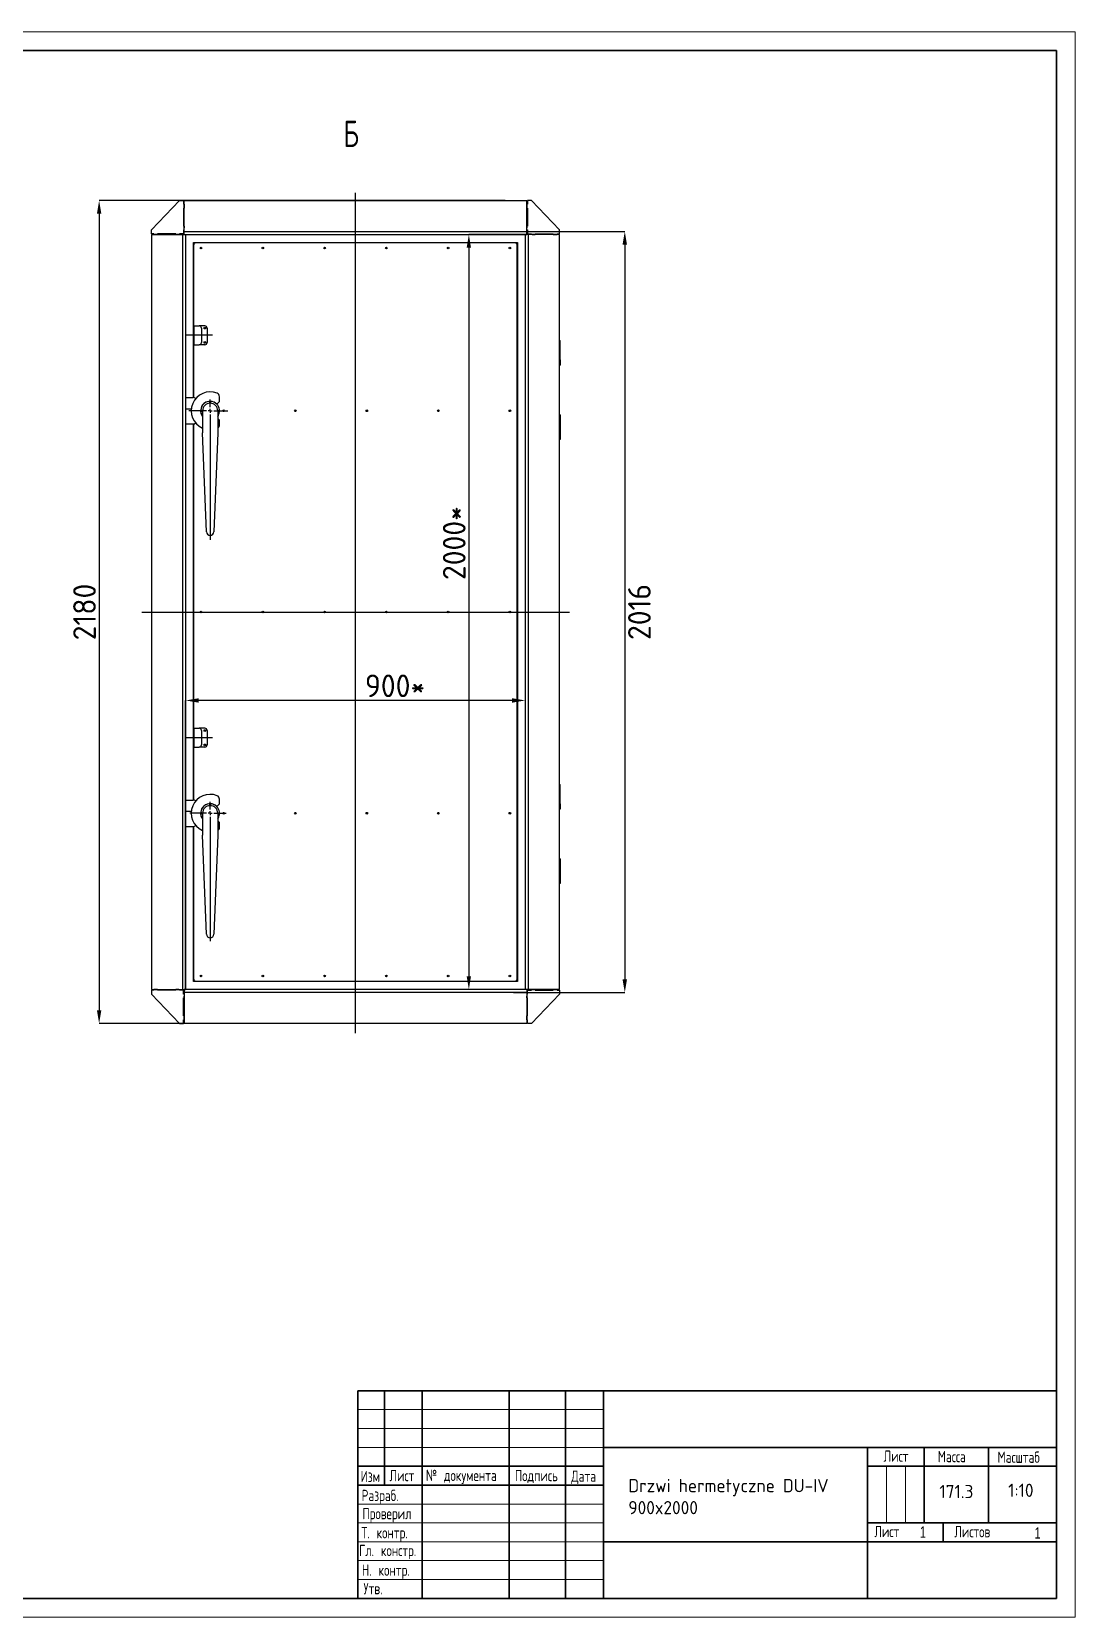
# Model space of a CAD drawing. Header units: millimetres. Extents: x 0 to 594, y 0 to 420.
# Drawn here: x 317.6 to 594, y 0 to 420 of the extents above; entities that cross this region are included whole.
import ezdxf

# ---------------------------------------------------------------- set-up
doc = ezdxf.new("R2010")
doc.units = ezdxf.units.MM
doc.header["$PDSIZE"] = -1
doc.layers.add('FORMAT', color=7, linetype='Continuous')
doc.layers.add('HIDDEN', color=30, linetype='Continuous')
doc.styles.add('GOST-2.304_Type-B', font='')
doc.styles.add('SLDTEXTSTYLE0', font='TXT', dxfattribs={"width": 0.7, "bigfont": 'bigfont'})
doc.styles.add('SLDTEXTSTYLE1', font='TXT', dxfattribs={"width": 0.7})
doc.styles.get('GOST-2.304_Type-B').set_extended_font_data('GOST Common')
doc.dimstyles.new('SLDDIMSTYLE0', dxfattribs={"dimtxt": 3.5, "dimasz": 3.5, "dimexe": 0, "dimexo": 0.0625, "dimgap": 0.875, "dimtad": 2, "dimdec": 1, "dimlfac": 10, "dimrnd": 1e-09, "dimzin": 12, "dimdsep": 46, "dimtxsty": 'SLDTEXTSTYLE1', "dimsah": 1, "dimcen": 0.09, "dimadec": 0, "dimazin": 3, "dimtfac": 1, "dimtdec": 1, "dimtofl": 0, "dimtmove": 0, "dimatfit": 3, "dimfxl": 1, "dimfrac": 2, "dimtolj": 1, "dimtzin": 12, "dimarcsym": 0})

# ---------------------------------------------------------------- blocks, each defined once
blk = doc.blocks.new('_D_11')
at = {"layer": 'Defpoints', "color": 0, "transparency": 16777216}
for p in [(448.73, 366.29), (433.36, 166.29), (448.73, 166.29)]:
    blk.add_point(p, dxfattribs=at)
at = {"layer": 'FORMAT', "color": 0, "lineweight": -2, "transparency": 16777216}
for p, q in [((448.67, 366.29), (433.36, 366.29)), ((433.36, 362.79), (433.36, 169.79)), ((448.67, 166.29), (433.36, 166.29))]:
    blk.add_line(p, q, dxfattribs=at)
at = {"layer": 'FORMAT', "color": 0, "transparency": 16777216}
for points in [[(432.78, 362.79), (433.94, 362.79), (433.36, 366.29)], [(432.78, 169.79), (433.94, 169.79), (433.36, 166.29)]]:
    blk.add_solid(points, dxfattribs=at)
at = {"layer": 'FORMAT', "color": 0, "transparency": 16777216, "insert": (426.49, 284.53), "char_height": 6, "attachment_point": 2, "rotation": 90, "style": 'GOST-2.304_Type-B'}
blk.add_mtext('\\A1;2000*', dxfattribs=at)
blk = doc.blocks.new('_D_12')
at = {"layer": 'Defpoints', "color": 0, "transparency": 16777216}
for p in [(358.33, 242.86), (358.33, 166.29), (448.33, 166.29)]:
    blk.add_point(p, dxfattribs=at)
at = {"layer": 'FORMAT', "color": 0, "lineweight": -2, "transparency": 16777216}
for p, q in [((358.33, 166.35), (358.33, 242.86)), ((444.83, 242.86), (361.83, 242.86)), ((448.33, 166.35), (448.33, 242.86))]:
    blk.add_line(p, q, dxfattribs=at)
at = {"layer": 'FORMAT', "color": 0, "transparency": 16777216}
for points in [[(361.83, 243.44), (361.83, 242.27), (358.33, 242.86)], [(444.83, 243.44), (444.83, 242.27), (448.33, 242.86)]]:
    blk.add_solid(points, dxfattribs=at)
at = {"layer": 'FORMAT', "color": 0, "transparency": 16777216, "insert": (413.81, 249.73), "char_height": 6, "attachment_point": 2, "style": 'GOST-2.304_Type-B'}
blk.add_mtext('\\A1;900*', dxfattribs=at)
blk = doc.blocks.new('SW_CENTERMARKSYMBOL_2')
at = {"layer": 'FORMAT', "color": 0}
for p, q in [((-1, 0), (-5.65, 0)), ((0, 0), (-0.5, 0)), ((0, 1), (0, 3)), ((0, 0), (0, 0.5)), ((0, 0), (0, -0.5)), ((0, 0), (0.5, 0)), ((1, 0), (4.67, 0)), ((0, -1), (0, -34.15))]:
    blk.add_line(p, q, dxfattribs=at)
blk = doc.blocks.new('SW_CENTERMARKSYMBOL_3')
at = {"layer": 'FORMAT', "color": 0}
for p, q in [((-1, 0), (-5.38, 0)), ((0, 0), (-0.5, 0)), ((0, 1), (0, 3)), ((0, 0), (0, 0.5)), ((0, 0), (0, -0.5)), ((0, 0), (0.5, 0)), ((1, 0), (4.21, 0)), ((0, -1), (0, -33.89))]:
    blk.add_line(p, q, dxfattribs=at)
blk = doc.blocks.new('*D54')
at = {"layer": 'Defpoints', "color": 0, "transparency": 16777216}
for p in [(443.03, 375.29), (335.43, 157.29), (443.03, 157.29)]:
    blk.add_point(p, dxfattribs=at)
at = {"layer": 'FORMAT', "color": 0, "lineweight": -2, "transparency": 16777216}
for p, q in [((442.96, 375.29), (335.43, 375.29)), ((335.43, 371.79), (335.43, 160.79)), ((442.96, 157.29), (335.43, 157.29))]:
    blk.add_line(p, q, dxfattribs=at)
at = {"layer": 'FORMAT', "color": 0, "transparency": 16777216}
for points in [[(334.85, 371.79), (336.02, 371.79), (335.43, 375.29)], [(334.85, 160.79), (336.02, 160.79), (335.43, 157.29)]]:
    blk.add_solid(points, dxfattribs=at)
at = {"layer": 'FORMAT', "color": 0, "transparency": 16777216, "insert": (331.56, 266.29), "char_height": 6, "attachment_point": 5, "rotation": 90, "style": 'GOST-2.304_Type-B'}
blk.add_mtext('\\A1;2180', dxfattribs=at)
blk = doc.blocks.new('*D55')
at = {"layer": 'Defpoints', "color": 0, "transparency": 16777216}
for p in [(445.17, 367.09), (445.17, 165.49), (474.67, 165.49)]:
    blk.add_point(p, dxfattribs=at)
at = {"layer": 'FORMAT', "color": 0, "lineweight": -2, "transparency": 16777216}
for p, q in [((445.23, 367.09), (474.67, 367.09)), ((474.67, 363.59), (474.67, 168.99)), ((445.23, 165.49), (474.67, 165.49))]:
    blk.add_line(p, q, dxfattribs=at)
at = {"layer": 'FORMAT', "color": 0, "transparency": 16777216}
for points in [[(474.08, 363.59), (475.25, 363.59), (474.67, 367.09)], [(474.08, 168.99), (475.25, 168.99), (474.67, 165.49)]]:
    blk.add_solid(points, dxfattribs=at)
at = {"layer": 'FORMAT', "color": 0, "transparency": 16777216, "insert": (478.54, 266.29), "char_height": 6, "attachment_point": 5, "rotation": 90, "style": 'GOST-2.304_Type-B'}
blk.add_mtext('\\A1;2016', dxfattribs=at)

msp = doc.modelspace()

# ---------------------------------------------------------------- linework, layer by layer
at = {"color": 7, "linetype": 'Continuous', "lineweight": 35}
for p, q in [((20, 415), (589, 415)), ((589, 415), (589, 5)), ((404, 5), (404, 60)), ((404, 60), (589, 60)), ((411, 60), (411, 35)), ((421, 60), (421, 5)), ((444, 60), (444, 5)), ((459, 60), (459, 5)), ((469, 60), (469, 5)), ((469, 45), (589, 45)), ((539, 5), (539, 45)), ((554, 45), (554, 25)), ((571, 45), (571, 25)), ((404, 40), (469, 40)), ((539, 40), (589, 40)), ((404, 35), (469, 35)), ((539, 25), (589, 25)), ((559, 25), (559, 20)), ((469, 20), (589, 20)), ((20, 5), (589, 5))]:
    msp.add_line(p, q, dxfattribs=at)
at = {"color": 7, "linetype": 'Continuous', "lineweight": 18}
for p, q in [((404, 55), (469, 55)), ((404, 50), (469, 50)), ((404, 45), (469, 45)), ((544, 40), (544, 25)), ((549, 40), (549, 25)), ((404, 30), (469, 30)), ((404, 25), (469, 25)), ((404, 20), (469, 20)), ((404, 15), (469, 15)), ((404, 10), (469, 10))]:
    msp.add_line(p, q, dxfattribs=at)
at = {"layer": 'FORMAT'}
for p, q in [((349.335, 367.488), (356.735, 375.288)), ((356.735, 375.288), (357.735, 375.288)), ((357.735, 375.288), (357.735, 374.288)), ((357.735, 374.288), (357.935, 374.288)), ((357.935, 375.288), (448.735, 375.288)), ((357.935, 374.958), (357.935, 375.288)), ((357.935, 368.088), (357.935, 374.958)), ((357.935, 374.288), (357.935, 373.288)), ((403.335, 154.704), (403.335, 377.301)), ((448.735, 374.958), (448.735, 375.288)), ((448.735, 368.088), (448.735, 374.958)), ((448.735, 374.288), (448.735, 373.288)), ((448.935, 374.288), (448.735, 374.288)), ((448.935, 375.288), (448.935, 374.288)), ((449.935, 375.288), (448.935, 375.288)), ((457.335, 367.488), (449.935, 375.288)), ((357.935, 373.288), (357.735, 373.288)), ((357.735, 373.288), (357.735, 368.488)), ((448.735, 373.288), (448.935, 373.288)), ((448.935, 373.288), (448.935, 368.488)), ((349.335, 366.488), (349.335, 367.488)), ((349.935, 366.488), (349.335, 366.488)), ((349.335, 366.288), (349.335, 166.288)), ((349.335, 366.288), (349.665, 366.288)), ((349.665, 366.288), (356.535, 366.288)), ((349.935, 366.288), (349.935, 366.488)), ((350.935, 366.288), (349.935, 366.288)), ((355.735, 366.488), (350.935, 366.488)), ((350.935, 366.488), (350.935, 366.288)), ((355.735, 366.288), (355.735, 366.488)), ((356.535, 366.288), (355.735, 366.288)), ((356.535, 366.288), (357.535, 366.288)), ((356.735, 366.488), (356.735, 366.288)), ((357.735, 366.488), (356.735, 366.488)), ((357.535, 366.288), (357.535, 166.288)), ((357.535, 366.288), (357.865, 366.288)), ((357.735, 368.488), (357.935, 368.488)), ((357.935, 367.488), (357.735, 367.488)), ((357.735, 367.488), (357.735, 366.488)), ((357.865, 366.288), (358.335, 366.288)), ((357.935, 368.488), (357.935, 368.088)), ((357.935, 367.088), (357.935, 368.088)), ((357.935, 366.758), (357.935, 367.088)), ((357.935, 367.088), (448.735, 367.088)), ((357.935, 366.288), (357.935, 366.758)), ((357.935, 366.288), (448.735, 366.288)), ((358.335, 366.288), (358.335, 166.288)), ((448.805, 366.288), (448.335, 366.288)), ((448.335, 166.288), (448.335, 366.288)), ((448.735, 368.488), (448.735, 368.088)), ((448.935, 368.488), (448.735, 368.488)), ((448.735, 367.088), (448.735, 368.088)), ((448.735, 367.488), (448.935, 367.488)), ((448.735, 366.758), (448.735, 367.088)), ((448.735, 366.288), (448.735, 366.758)), ((449.135, 366.288), (448.805, 366.288)), ((448.935, 367.488), (448.935, 366.488)), ((448.935, 366.488), (449.935, 366.488)), ((449.135, 166.288), (449.135, 366.288)), ((450.135, 366.288), (449.135, 366.288)), ((449.935, 366.488), (449.935, 366.288)), ((450.135, 366.288), (450.935, 366.288)), ((457.005, 366.288), (450.135, 366.288)), ((450.935, 366.488), (455.735, 366.488)), ((450.935, 366.288), (450.935, 366.488)), ((455.735, 366.488), (455.735, 366.288)), ((455.735, 366.288), (456.735, 366.288)), ((456.735, 366.488), (457.335, 366.488)), ((456.735, 366.288), (456.735, 366.488)), ((457.335, 366.288), (457.005, 366.288)), ((457.335, 366.488), (457.335, 367.488)), ((457.335, 166.288), (457.335, 366.288)), ((360.435, 323.083), (360.435, 364.188)), ((360.435, 364.188), (446.235, 364.188)), ((360.535, 363.888), (360.435, 363.888)), ((360.535, 363.888), (360.535, 363.588)), ((360.535, 363.888), (360.735, 363.888)), ((360.535, 342.088), (360.535, 363.588)), ((360.735, 364.088), (360.735, 364.188)), ((361.035, 364.088), (360.735, 364.088)), ((360.735, 364.088), (360.735, 363.888)), ((445.635, 364.088), (361.035, 364.088)), ((445.935, 364.088), (445.635, 364.088)), ((445.935, 364.188), (445.935, 364.088)), ((445.935, 363.888), (445.935, 364.088)), ((445.935, 363.888), (446.135, 363.888)), ((446.135, 363.888), (446.235, 363.888)), ((446.135, 363.588), (446.135, 363.888)), ((446.135, 168.988), (446.135, 363.588)), ((446.235, 364.188), (446.235, 168.388)), ((360.535, 342.088), (360.535, 337.088)), ((360.535, 342.088), (361.135, 342.088)), ((361.135, 342.088), (361.935, 342.088)), ((363.435, 342.088), (361.935, 342.088)), ((362.535, 341.488), (362.535, 337.688)), ((364.035, 341.488), (364.035, 337.688)), ((365.435, 339.588), (358.535, 339.588)), ((360.535, 337.088), (361.135, 337.088)), ((360.535, 323.068), (360.535, 337.088)), ((361.135, 337.088), (361.935, 337.088)), ((363.435, 337.088), (361.935, 337.088)), ((457.335, 338.188), (457.585, 338.188)), ((457.585, 333.188), (457.585, 338.188)), ((457.335, 333.188), (457.585, 333.188)), ((457.335, 333.113), (457.535, 333.113)), ((457.535, 333.113), (457.535, 331.713)), ((457.585, 333.188), (457.585, 333.138)), ((457.585, 331.688), (457.585, 333.138)), ((457.535, 331.713), (457.335, 331.713)), ((457.335, 331.688), (457.585, 331.688)), ((358.335, 323.088), (360.335, 323.088)), ((358.335, 320.088), (359.871, 320.088)), ((362.835, 319.588), (362.835, 317.751)), ((366.62, 321.374), (367.309, 322.063)), ((366.835, 319.588), (366.835, 317.751)), ((358.335, 316.088), (360.335, 316.088)), ((360.435, 216.483), (360.435, 316.093)), ((360.535, 235.488), (360.535, 316.108)), ((362.835, 317.751), (362.835, 317.185)), ((362.835, 317.185), (362.835, 314.888)), ((366.835, 317.751), (366.835, 317.185)), ((367.309, 317.113), (366.835, 317.588)), ((366.835, 317.185), (366.835, 314.888)), ((457.585, 318.488), (457.335, 318.488)), ((457.335, 318.463), (457.535, 318.463)), ((457.535, 317.063), (457.335, 317.063)), ((457.585, 316.988), (457.335, 316.988)), ((457.535, 318.463), (457.535, 317.063)), ((457.585, 318.488), (457.585, 317.038)), ((457.585, 317.038), (457.585, 316.988)), ((457.585, 316.988), (457.585, 311.988)), ((362.835, 314.888), (362.835, 313.757)), ((363.835, 287.55), (362.835, 313.757)), ((366.835, 313.757), (365.834, 287.55)), ((366.835, 314.888), (366.835, 313.757)), ((457.585, 311.988), (457.335, 311.988)), ((346.774, 266.288), (459.982, 266.288)), ((360.535, 235.488), (360.535, 230.488)), ((360.535, 235.488), (361.135, 235.488)), ((361.135, 235.488), (361.935, 235.488)), ((363.435, 235.488), (361.935, 235.488)), ((365.435, 232.988), (358.535, 232.988)), ((362.535, 234.888), (362.535, 231.088)), ((364.035, 234.888), (364.035, 231.088)), ((360.535, 230.488), (361.135, 230.488)), ((360.535, 216.468), (360.535, 230.488)), ((361.135, 230.488), (361.935, 230.488)), ((363.435, 230.488), (361.935, 230.488)), ((457.335, 220.588), (457.585, 220.588)), ((457.585, 215.588), (457.585, 220.588)), ((358.335, 216.488), (360.335, 216.488)), ((366.62, 214.774), (367.309, 215.463)), ((457.335, 215.588), (457.585, 215.588)), ((457.335, 215.513), (457.535, 215.513)), ((457.535, 215.513), (457.535, 214.113)), ((457.585, 215.588), (457.585, 215.538)), ((457.585, 214.088), (457.585, 215.538)), ((358.335, 213.488), (359.871, 213.488)), ((362.835, 212.988), (362.835, 211.151)), ((362.835, 211.151), (362.835, 210.585)), ((362.835, 210.585), (362.835, 208.288)), ((366.835, 212.988), (366.835, 211.151)), ((366.835, 211.151), (366.835, 210.585)), ((367.309, 210.513), (366.835, 210.988)), ((366.835, 210.585), (366.835, 208.288)), ((457.535, 214.113), (457.335, 214.113)), ((457.335, 214.088), (457.585, 214.088)), ((358.335, 209.488), (360.335, 209.488)), ((360.435, 168.388), (360.435, 209.493)), ((360.535, 168.988), (360.535, 209.508)), ((362.835, 208.288), (362.835, 207.157)), ((363.835, 180.95), (362.835, 207.157)), ((366.835, 207.157), (365.834, 180.95)), ((366.835, 208.288), (366.835, 207.157)), ((457.585, 200.888), (457.335, 200.888)), ((457.335, 200.863), (457.535, 200.863)), ((457.535, 199.463), (457.335, 199.463)), ((457.585, 199.388), (457.335, 199.388)), ((457.535, 200.863), (457.535, 199.463)), ((457.585, 200.888), (457.585, 199.438)), ((457.585, 199.438), (457.585, 199.388)), ((457.585, 199.388), (457.585, 194.388)), ((457.585, 194.388), (457.335, 194.388)), ((360.535, 168.688), (360.435, 168.688)), ((446.235, 168.388), (360.435, 168.388)), ((360.535, 168.988), (360.535, 168.688)), ((360.735, 168.688), (360.535, 168.688)), ((360.735, 168.688), (360.735, 168.488)), ((360.735, 168.388), (360.735, 168.488)), ((360.735, 168.488), (361.035, 168.488)), ((361.035, 168.488), (445.635, 168.488)), ((445.635, 168.488), (445.935, 168.488)), ((445.935, 168.488), (445.935, 168.688)), ((446.135, 168.688), (445.935, 168.688)), ((445.935, 168.488), (445.935, 168.388)), ((446.135, 168.688), (446.135, 168.988)), ((446.135, 168.688), (446.235, 168.688)), ((349.335, 166.288), (349.665, 166.288)), ((349.335, 166.088), (349.335, 165.088)), ((349.935, 166.088), (349.335, 166.088)), ((349.335, 165.088), (356.735, 157.288)), ((349.665, 166.288), (356.535, 166.288)), ((349.935, 166.288), (349.935, 166.088)), ((350.935, 166.288), (349.935, 166.288)), ((350.935, 166.088), (350.935, 166.288)), ((355.735, 166.088), (350.935, 166.088)), ((355.735, 166.288), (355.735, 166.088)), ((356.535, 166.288), (355.735, 166.288)), ((356.535, 166.288), (357.535, 166.288)), ((356.735, 166.088), (356.735, 166.288)), ((357.735, 166.088), (356.735, 166.088)), ((357.535, 166.288), (357.865, 166.288)), ((357.735, 165.088), (357.735, 166.088)), ((357.935, 165.088), (357.735, 165.088)), ((357.735, 164.088), (357.935, 164.088)), ((357.735, 159.288), (357.735, 164.088)), ((357.865, 166.288), (358.335, 166.288)), ((448.735, 166.288), (357.935, 166.288)), ((357.935, 166.288), (357.935, 165.818)), ((357.935, 165.818), (357.935, 165.488)), ((448.735, 165.488), (357.935, 165.488)), ((357.935, 165.488), (357.935, 164.488)), ((357.935, 164.088), (357.935, 164.488)), ((357.935, 164.488), (357.935, 157.618)), ((448.805, 166.288), (448.335, 166.288)), ((448.735, 166.288), (448.735, 165.818)), ((448.735, 165.818), (448.735, 165.488)), ((448.735, 165.488), (448.735, 164.488)), ((448.735, 165.088), (448.935, 165.088)), ((448.735, 164.088), (448.735, 164.488)), ((448.735, 164.488), (448.735, 157.618)), ((448.935, 164.088), (448.735, 164.088)), ((449.135, 166.288), (448.805, 166.288)), ((448.935, 165.088), (448.935, 166.088)), ((448.935, 166.088), (449.935, 166.088)), ((448.935, 159.288), (448.935, 164.088)), ((450.135, 166.288), (449.135, 166.288)), ((449.935, 166.088), (449.935, 166.288)), ((457.335, 165.088), (449.935, 157.288)), ((450.135, 166.288), (450.935, 166.288)), ((457.005, 166.288), (450.135, 166.288)), ((450.935, 166.288), (450.935, 166.088)), ((450.935, 166.088), (455.735, 166.088)), ((455.735, 166.088), (455.735, 166.288)), ((455.735, 166.288), (456.735, 166.288)), ((456.735, 166.288), (456.735, 166.088)), ((456.735, 166.088), (457.335, 166.088)), ((457.335, 166.288), (457.005, 166.288)), ((457.335, 166.088), (457.335, 165.088)), ((356.735, 157.288), (357.735, 157.288)), ((357.935, 159.288), (357.735, 159.288)), ((357.735, 158.288), (357.935, 158.288)), ((357.735, 157.288), (357.735, 158.288)), ((357.935, 158.288), (357.935, 159.288)), ((357.935, 157.618), (357.935, 157.288)), ((448.735, 157.288), (357.935, 157.288)), ((448.735, 158.288), (448.735, 159.288)), ((448.735, 159.288), (448.935, 159.288)), ((448.935, 158.288), (448.735, 158.288)), ((448.735, 157.618), (448.735, 157.288)), ((448.935, 157.288), (448.935, 158.288)), ((449.935, 157.288), (448.935, 157.288))]:
    msp.add_line(p, q, dxfattribs=at)
at = {"layer": 'FORMAT', "flags": 128}
for points in [[(367.309, 322.063), (367.309, 322.998), (367.309, 323.306)], [(367.335, 319.588), (367.317, 319.884), (367.317, 319.888)], [(367.317, 319.289), (367.317, 319.292), (367.335, 319.588)], [(367.309, 315.87), (367.309, 316.178), (367.309, 317.113)], [(367.309, 215.463), (367.309, 216.398), (367.309, 216.706)], [(367.309, 209.27), (367.309, 209.578), (367.309, 210.513)], [(367.335, 212.988), (367.317, 213.284), (367.317, 213.288)], [(367.317, 212.689), (367.317, 212.692), (367.335, 212.988)]]:
    msp.add_lwpolyline(points, dxfattribs=at)
at = {"layer": 'FORMAT'}
for centre in [(362.435, 362.688), (378.795, 362.688), (395.155, 362.688), (411.515, 362.688), (427.875, 362.688), (444.235, 362.688), (363.435, 341.488), (363.435, 337.688), (368.435, 319.588), (387.385, 319.588), (406.335, 319.588), (425.285, 319.588), (444.235, 319.588), (362.435, 266.288), (378.795, 266.288), (395.155, 266.288), (411.515, 266.288), (427.875, 266.288), (444.235, 266.288), (363.435, 234.888), (363.435, 231.088), (368.435, 212.988), (387.385, 212.988), (406.335, 212.988), (425.285, 212.988), (444.235, 212.988), (362.435, 169.888), (378.795, 169.888), (395.155, 169.888), (411.515, 169.888), (427.875, 169.888), (444.235, 169.888)]:
    msp.add_circle(centre, 0.21, dxfattribs=at)
for centre, radius, start, end in [((361.935, 341.488), 0.6, 0, 90), ((363.435, 341.488), 0.6, 0, 90), ((361.935, 337.688), 0.6, 270, 0), ((363.435, 337.688), 0.6, 270, 0), ((364.832, 319.593), 4.997, 68.31694, 246.43851), ((366.309, 323.306), 1, 359.99995, 68.3634), ((360.335, 322.088), 1, 46.3281, 90), ((364.833, 319.598), 2.519, 44.82457, 217.49906), ((364.835, 319.588), 2.5, 173.12037, 186.87963), ((364.835, 319.588), 2.5, 96.87963, 173.12037), ((362.335, 319.588), 0.3, 273.43981, 86.56019), ((364.835, 319.588), 2.5, 186.87963, 216.8699), ((364.835, 319.588), 2, 90, 180), ((364.835, 319.588), 2.5, 83.12037, 96.87963), ((364.835, 322.088), 0.3, 183.43981, 356.56019), ((364.835, 319.588), 2, 0, 90), ((364.835, 319.588), 2.5, 6.87963, 83.12037), ((364.835, 319.588), 2.5, 323.1301, 353.12037), ((367.335, 319.588), 0.3, 93.43981, 266.56019), ((360.335, 317.088), 1, 270, 313.69462), ((366.389, 315.841), 0.921, 298.94025, 1.77078), ((364.835, 287.588), 1, 182.18683, 357.81317), ((361.935, 234.888), 0.6, 0, 90), ((363.435, 234.888), 0.6, 0, 90), ((361.935, 231.088), 0.6, 270, 0), ((363.435, 231.088), 0.6, 270, 0), ((364.832, 212.993), 4.997, 68.31694, 246.43851), ((360.335, 215.488), 1, 45.573, 90), ((364.833, 212.998), 2.519, 44.82457, 217.49906), ((364.835, 212.988), 2.5, 96.87963, 173.12037), ((364.835, 212.988), 2, 90, 180), ((364.835, 212.988), 2.5, 83.12037, 96.87963), ((364.835, 215.488), 0.3, 183.43981, 356.56019), ((364.835, 212.988), 2, 0, 90), ((364.835, 212.988), 2.5, 6.87963, 83.12037), ((366.309, 216.706), 1, 359.99995, 68.3634), ((364.835, 212.988), 2.5, 173.12037, 186.87963), ((362.335, 212.988), 0.3, 273.43981, 86.56019), ((364.835, 212.988), 2.5, 186.87963, 216.8699), ((364.835, 212.988), 2.5, 323.1301, 353.12037), ((367.335, 212.988), 0.3, 93.43981, 266.56019), ((360.335, 210.488), 1, 270, 314.427), ((366.389, 209.241), 0.921, 298.94025, 1.77078), ((364.835, 180.988), 1, 182.18683, 357.81317)]:
    msp.add_arc(centre, radius, start, end, dxfattribs=at)
at = {"layer": 'HIDDEN', "color": 1, "lineweight": 18}
for p, q in [((0, 420), (594, 420)), ((594, 420), (594, 0)), ((594, 0), (0, 0))]:
    msp.add_line(p, q, dxfattribs=at)

# ---------------------------------------------------------------- block references
at = {"layer": 'FORMAT'}
for name, p in [('SW_CENTERMARKSYMBOL_2', (364.835, 319.588)), ('SW_CENTERMARKSYMBOL_3', (364.835, 212.988))]:
    msp.add_blockref(name, p, dxfattribs=at)

# ---------------------------------------------------------------- texts
at = {"color": 7, "linetype": 'Continuous', "lineweight": 0, "char_height": 3, "attachment_point": 1}
for s, insert, style in [('Лист', (543.232, 44.186), 'SLDTEXTSTYLE0'), ('Масса', (557.584, 44.064), 'SLDTEXTSTYLE0'), ('Масштаб', (573.413, 43.909), 'SLDTEXTSTYLE0'), ('Изм', (404.675, 38.803), 'SLDTEXTSTYLE0'), ('Лист', (412.349, 39.038), 'SLDTEXTSTYLE0'), ('№ документа', (421.986, 39.093), 'SLDTEXTSTYLE0'), ('Подпись', (445.56, 39.038), 'SLDTEXTSTYLE0'), ('Дата', (460.476, 38.882), 'SLDTEXTSTYLE0'), ('Разраб.', (404.954, 33.77), 'SLDTEXTSTYLE0'), ('Проверил', (405.162, 28.97), 'SLDTEXTSTYLE0'), ('Т. контр.', (404.892, 23.905), 'SLDTEXTSTYLE0'), ('Лист', (540.774, 24.216), 'SLDTEXTSTYLE0'), ('1', (552.863, 24.062), 'SLDTEXTSTYLE1'), ('Листов', (561.962, 24.178), 'SLDTEXTSTYLE0'), ('1', (583.224, 23.811), 'SLDTEXTSTYLE1'), ('Гл. констр.', (404.296, 19.203), 'SLDTEXTSTYLE0'), ('Н. контр.', (405.033, 13.993), 'SLDTEXTSTYLE0'), ('Утв.', (405.461, 9.092), 'SLDTEXTSTYLE0')]:
    msp.add_mtext(s, dxfattribs=dict(at, insert=insert, style=style))
at = {"color": 7, "linetype": 'Continuous', "lineweight": 0, "char_height": 3.5, "attachment_point": 1, "style": 'GOST-2.304_Type-B'}
for s, insert, width in [('\\PDrzwi hermetyczne DU-IV 900x2000', (475.603, 42.462), 66.62806), ('171.3', (557.996, 35.068), 66.21176), ('1:10', (576.224, 35.39), 66.21176)]:
    msp.add_mtext(s, dxfattribs=dict(at, insert=insert, width=width))
at = {"layer": 'FORMAT', "insert": (402.201, 396.478), "char_height": 7, "attachment_point": 2, "style": 'SLDTEXTSTYLE0'}
msp.add_mtext('Б', dxfattribs=at)

# ---------------------------------------------------------------- dimensions: what is measured, and where the dimension line sits
at = {"layer": 'FORMAT'}
dim = msp.add_linear_dim(base=(335.432, 157.288), p1=(443.027, 375.288), p2=(443.027, 157.288), angle=90, dimstyle='SLDDIMSTYLE0', override={"dimtxt": 6, "dimtxsty": 'GOST-2.304_Type-B'}, dxfattribs=at)
dim.commit()
dim.dimension.update_dxf_attribs({"geometry": '*D54', "text_midpoint": (335.432, 266.288), "dimtype": 160})
dim = msp.add_linear_dim(base=(433.361, 166.288), p1=(448.735, 366.288), p2=(448.735, 166.288), angle=90, text='<>*', dimstyle='SLDDIMSTYLE0', override={"dimtxt": 6, "dimtxsty": 'GOST-2.304_Type-B'}, dxfattribs=at)
dim.commit()
dim.dimension.update_dxf_attribs({"geometry": '_D_11', "text_midpoint": (433.361, 284.53), "dimtype": 160})
dim = msp.add_linear_dim(base=(474.667, 165.488), p1=(445.171, 367.088), p2=(445.171, 165.488), angle=90, dimstyle='SLDDIMSTYLE0', override={"dimtxt": 6, "dimtxsty": 'GOST-2.304_Type-B'}, dxfattribs=at)
dim.commit()
dim.dimension.update_dxf_attribs({"geometry": '*D55', "text_midpoint": (478.542, 266.288)})
dim = msp.add_linear_dim(base=(358.335, 242.856), p1=(448.335, 166.288), p2=(358.335, 166.288), text='<>*', dimstyle='SLDDIMSTYLE0', override={"dimtxt": 6, "dimtxsty": 'GOST-2.304_Type-B'}, dxfattribs=at)
dim.commit()
dim.dimension.update_dxf_attribs({"geometry": '_D_12', "text_midpoint": (413.805, 242.856), "dimtype": 160})

doc.saveas('drawing.dxf')
